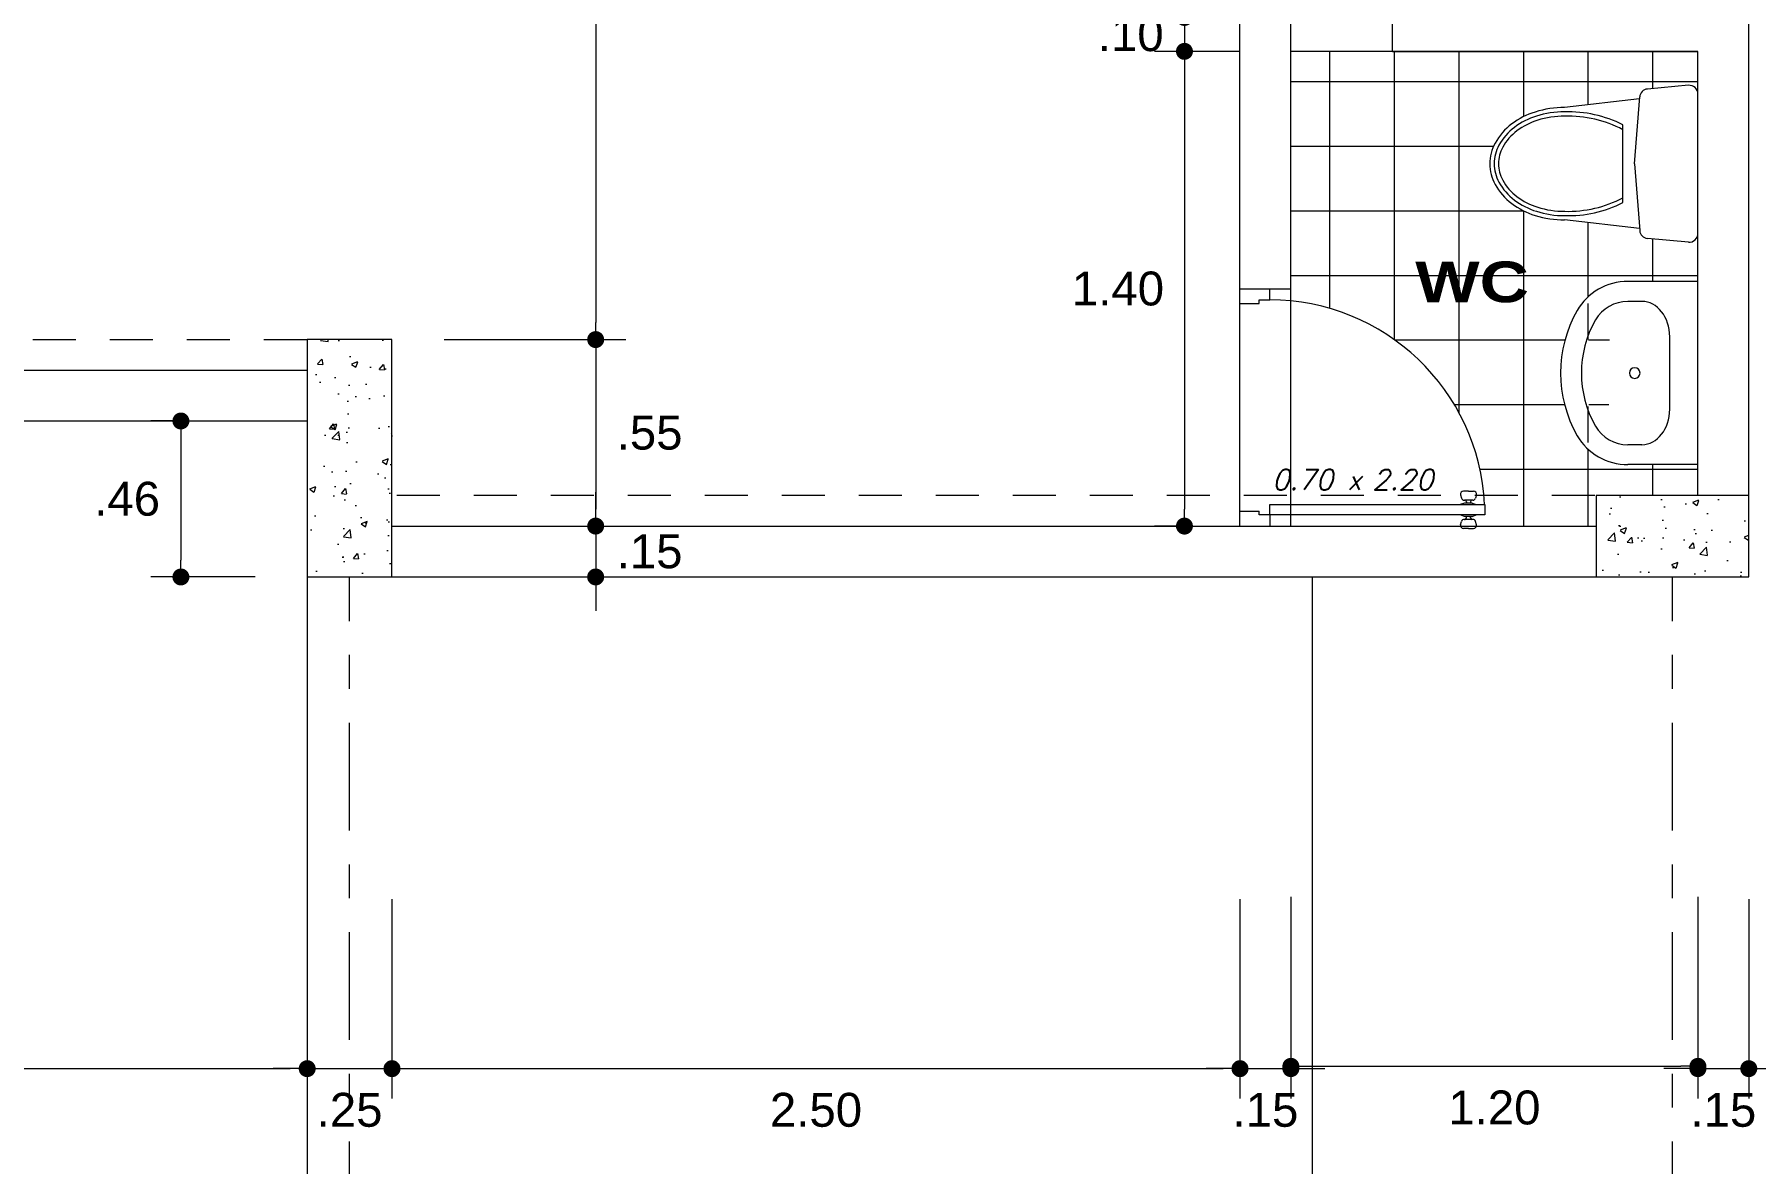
# Model space of a CAD drawing. Header units: millimetres. Extents: x 2178 to 2304, y 1220 to 1359.
# Drawn here: x 2189.9 to 2194.97, y 1328.93 to 1332.26 of the extents above; entities that cross this region are included whole.
import ezdxf
from ezdxf.enums import TextEntityAlignment as Align

# ---------------------------------------------------------------- set-up
doc = ezdxf.new("R2010")
doc.units = ezdxf.units.MM
doc.linetypes.add('CENTER', pattern=[50.800000000000004, 31.75, -6.35, 6.35, -6.35])
doc.linetypes.add('HIDDEN', pattern=[9.524999999999999, 6.35, -3.175])
doc.layers.get('0').update_dxf_attribs({"lineweight": 0})
for name, color, linetype, lineweight in [('carpinteria', 12, 'Continuous', 5), ('Ejes22', 50, 'CENTER', 9), ('Mobiliario', 52, 'Continuous', 5), ('PLUMA 1', 46, 'Continuous', 13), ('PLUMA 7', 10, 'Continuous', 0), ('PLUMA4', 160, 'Continuous', 40), ('PROY', 13, 'HIDDEN', 13), ('TEXTO', 5, 'Continuous', 18), ('TEXTOS', 42, 'Continuous', 13)]:
    doc.layers.add(name, color=color, linetype=linetype, lineweight=lineweight)
doc.layers.add('pisos....', color=7, linetype='Continuous', lineweight=5, true_color=0x7c7f7e)
doc.styles.add('ARIAL', font='arial.ttf')
doc.styles.add('ARIAL-N', font='arialbd.ttf')
doc.styles.add('SIMPLEX', font='simplex.shx', dxfattribs={"width": 1.2, "oblique": 15})
doc.dimstyles.new('RPM 50', dxfattribs={"dimtxt": 0.1, "dimasz": 0.05, "dimexe": 0.08849999999999973, "dimexo": 0.1535, "dimgap": 0.07099999999999997, "dimtad": 2, "dimtih": 1, "dimtoh": 1, "dimzin": 4, "dimdsep": 46, "dimtxsty": 'ARIAL', "dimblk": 'DOT', "dimcen": 0.4, "dimdle": 0.25, "dimclrd": 8, "dimclre": 8, "dimclrt": 9, "dimadec": 0, "dimazin": 0, "dimtfac": 1, "dimtix": 1, "dimtmove": 0, "dimatfit": 3, "dimldrblk": 'DOT', "dimfxl": 0.5, "dimfxlon": 1, "dimlwd": 0, "dimlwe": 0, "dimarcsym": 0})
pattern_1 = [(49.99999999999999, (1019.093095671087, -426.9564722311436), (0.182184668996004, -0.01593908553890309), [0.01905, -0.20955]), (355, (1019.093095671087, -426.9564722311436), (-0.03524342142496934, 0.1910568452390352), [0.01524, -0.16764058417]), (100.4514447, (1019.108277678087, -426.9578004846437), (0.1469412470903533, 0.1751177519121951), [0.01619000879999999, -0.1780902445999999]), (46.18420000000001, (1019.093095671087, -426.9056722311436), (0.2710790408921299, -0.04204232793272715), [0.028575, -0.314325]), (96.63555760999992, (1019.115685571087, -426.9091757311437), (0.237404134051503, 0.2474261245977215), [0.02428502314, -0.26713560816]), (351.1841511700001, (1019.093095671087, -426.9056722311436), (0.237404134064977, 0.2474261245855326), [0.02285996707, -0.25145973192]), (21, (1019.118495671087, -426.9183722311436), (0.1516143912691325, -0.1022651981870876), [0.01905, -0.20955]), (326.0000000000001, (1019.118495671087, -426.9183722311436), (0.06180202834764707, 0.1841879661223193), [0.01524, -0.16764]), (71.45144499999999, (1019.131130203687, -426.9268943310435), (0.2134164192787162, 0.08192276888590524), [0.0161900088, -0.1780899376]), (37.50000000000001, (1019.093095671087, -426.9564722311436), (0.003088603250591816, 0.0845550388731531), [0, -0.165608, 0, -0.17018, 0, -0.168275]), (7.499999999999999, (1019.093095671087, -426.9564722311436), (0.06681966251030574, 0.1001805748181195), [0, -0.09702799999999999, 0, -0.161798, 0, -0.06413500000000001]), (327.5, (1019.036453671087, -426.9564722311436), (0.1355905951668714, -0.005728743992673458), [0, -0.0635, 0, -0.19812, 0, -0.26289]), (317.5, (1019.011053671087, -426.9564722311436), (0.148129181386018, 0.02542649103333302), [0, -0.08255, 0, -0.131572, 0, -0.18669])]

# ---------------------------------------------------------------- blocks, each defined once
blk = doc.blocks.new('puerta de 0.80')
for p, q in [((0, 0.7578726278069325), (0, 0.8078726278070008)), ((0, 0.05787262780700075), (0, 0.8078726278070008)), ((0, 0.7578726278069325), (0.06500000000005457, 0.7578726278069325)), ((0.06500000000005457, 0.7578726278069325), (0.06500000000005457, 0.770372627806978)), ((0.06500000000005457, 0.770372627806978), (0.1000000000000227, 0.770372627806978)), ((0.1000000000000227, 0.770372627806978), (0.1000000000000227, 0.8078726278070008)), ((0.7699992280930701, 0.1257452267906274), (0.753031481821381, 0.1257452267906274)), ((0.7699992280930701, 0.1257452267906274), (0.7869669743646455, 0.1257452267906274)), ((0.1000000000000227, 0.08037262780703713), (0.8250000000000455, 0.08037262780703713)), ((0.1000000000000227, 0.04537262780695528), (0.1000000000000227, 0.08037262780703713)), ((0.743372223558481, 0.1131570363396577), (0.7462233707656196, 0.1025164101029077)), ((0.7820575276252839, 0.09510460055400927), (0.7558826290285197, 0.09510460055400927)), ((0.7558826290285197, 0.09510460055400927), (0.7579409285608563, 0.09510460055400927)), ((0.7820575276252839, 0.08545825626470105), (0.7558826290285197, 0.08545825626470105)), ((0.762940928560738, 0.09010460055401381), (0.762940928560738, 0.08545825626470105)), ((0.7770575276252885, 0.09010460055401381), (0.7770575276252885, 0.08545825626470105)), ((0.7841158271576205, 0.09510460055400927), (0.7820575276252839, 0.09510460055400927)), ((0.7966262326275455, 0.1131570363396577), (0.7937750854204069, 0.1025164101029077)), ((0.8250000000000455, 0.08037262780703713), (0.8250000000000455, 0.04537262780695528)), ((0, 0.007872627806932542), (0, 0.05787262780700075)), ((0, 0.05787262780700075), (0.06500000000005457, 0.05787262780700075)), ((0.06500000000005457, 0.04537262780695528), (0.06500000000005457, 0.05787262780700075)), ((0.1000000000000227, 0.04537262780695528), (0.06500000000005457, 0.04537262780695528)), ((0.8250000000000455, 0.04537262780695528), (0.1000000000000227, 0.04537262780695528)), ((0.1000000000000227, 0.04537262780695528), (0.1000000000000227, 0.007872627806932542)), ((0.743372223558481, 0.01258821927433473), (0.7462233707656196, 0.02322884551108473)), ((0.7699992280930701, 2.882325134123676e-08), (0.753031481821381, 2.882325134123676e-08)), ((0.7820575276252839, 0.04028699934929136), (0.7558826290285197, 0.04028699934929136)), ((0.7820575276252839, 0.03064065505998315), (0.7558826290285197, 0.03064065505998315)), ((0.7558826290285197, 0.03064065505998315), (0.7579409285608563, 0.03064065505998315)), ((0.762940928560738, 0.0356406550599786), (0.762940928560738, 0.04028699934929136)), ((0.7699992280930701, 2.882325134123676e-08), (0.7869669743646455, 2.882325134123676e-08)), ((0.8250000000000455, 0.04537262780695528), (0.7720000000000482, 0.04537262780695528)), ((0.7770575276252885, 0.0356406550599786), (0.7770575276252885, 0.04028699934929136)), ((0.7841158271576205, 0.03064065505998315), (0.7820575276252839, 0.03064065505998315)), ((0.7966262326275455, 0.01258821927433473), (0.7937750854204069, 0.02322884551108473))]:
    blk.add_line(p, q)
at = {"linetype": 'Continuous', "lineweight": 0}
for p, q in [((0.7558826290285197, 0.08545825626470105), (0.7419099796773025, 0.08037262780692345)), ((0.7820575276252839, 0.08545825626470105), (0.796030176976501, 0.08037262780692345)), ((0.7558826290285197, 0.04028699934929136), (0.7419099796773025, 0.04537262780695528)), ((0.7820575276252839, 0.04028699934929136), (0.796030176976501, 0.04537262780695528))]:
    blk.add_line(p, q, dxfattribs=at)
for centre, radius, start, end in [((0.1000000000000227, 0.04537262780695528), 0.725, 2.767078666097358, 90), ((0.753031481821381, 0.1157452267906365), 0.01, 90, 195.0000000000087), ((0.7869669743646455, 0.1157452267906365), 0.01, 344.9999999999912, 90), ((0.7558826290285197, 0.1051046005540002), 0.01, 195.0000000001698, 270), ((0.7579409285607426, 0.09010460055401381), 0.005, 0, 90), ((0.7820575276252839, 0.09010460055401381), 0.005, 90, 180), ((0.7841158271575068, 0.1051046005540002), 0.01, 270, 344.9999999998302), ((0.753031481821381, 0.01000002882324225), 0.01, 164.9999999999913, 270), ((0.7558826290285197, 0.02064065505999224), 0.01, 90, 164.9999999998302), ((0.7579409285607426, 0.0356406550599786), 0.005, 270, 0), ((0.7820575276252839, 0.0356406550599786), 0.005, 180, 270), ((0.7841158271575068, 0.02064065505999224), 0.01, 15.00000000016984, 90), ((0.7869669743646455, 0.01000002882324225), 0.01, 270, 15.00000000000872)]:
    blk.add_arc(centre, radius, start, end)
blk = doc.blocks.new('P')
at = {"style": 'SIMPLEX', "oblique": 15}
blk.add_text('x', height=0.06, dxfattribs=at).set_placement((-0.01697368369676155, 0.0255492955629677))
blk.add_attdef('L', text='', height=0.06, dxfattribs=at).set_placement((-0.057659880294743, 0.02554929556297481), align=Align.RIGHT)
blk.add_attdef('H', (0.05806964743619147, 0.02554929556297481), '', height=0.06, dxfattribs=at)
blk = doc.blocks.new('LAVATORIO')
at = {"layer": 'PLUMA 1', "linetype": 'Continuous', "lineweight": 20}
for p, q in [((-0.2999934783219942, 0.2071363636785648), (-0.2999934783219942, -0.02195454545901754)), ((-0.2999934783219942, 0.2071363636785648), (0.2999934783219942, 0.2071363636785648)), ((0.2999934783219942, 0.2071363636785648), (0.2999934783219942, -0.02195454545901754)), ((-0.1188260869807323, 0.1148181818415779), (0.1188260869807323, 0.1148181818415779)), ((-0.234782608743501, 0.02386363636850319), (-0.234782608743501, -0.02195454545901754)), ((0.234782608743501, 0.02386363636850319), (0.234782608743501, -0.02195454545901754))]:
    blk.add_line(p, q, dxfattribs=at)
blk.add_circle((0, 0), 0.01750000000356522, dxfattribs=at)
at = {"layer": 'PLUMA 1', "linetype": 'Continuous', "lineweight": 20, "extrusion": (0, 0, -1)}
for centre, major_axis, ratio, start_param, end_param in [((-0.1188260869807323, 0.02386363636850319), (0.1159565217627687, 2.11200665065676e-14), 0.7846746081733931, 3.141592653590338, 4.712388980384833), ((0.1188260869807323, 0.02386363636850319), (-0.1159565217627687, 9.952126509930016e-14), 0.7846746081733929, 1.570796326794223, 3.1415926535887), ((-0.1188521754517069, -0.02195454545901754), (2.795176774598603e-13, 0.1893818215381344), 0.9565217391304283, 3.638567482427635, 4.712388980383277), ((-0.1188521754517069, -0.02195454545901754), (-1.25662522260505e-12, 0.1212000033427651), 0.9565217391302343, 3.638567482442401, 4.712388980394607), ((0.1188521754517069, -0.02195454545901754), (1.256475748923904e-12, 0.1212000033427651), 0.9565217391302343, 1.57079632678498, 2.644617824737187), ((0.1188521754517069, -0.02195454545901754), (-2.791350386132135e-13, 0.1893818215381344), 0.9565217391304283, 1.570796326796306, 2.64461782475195), ((0, 0.2071363636785648), (-2.207522384136759e-16, 0.3818181859691521), 0.9565217391303741, 2.64461781258921, 3.638567494590378), ((0, 0.2071363636785648), (1.873049312265182e-16, 0.4500000041648561), 0.9565217391303545, 2.644617814432515, 3.638567492747071)]:
    blk.add_ellipse(centre, major_axis=major_axis, ratio=ratio, start_param=start_param, end_param=end_param, dxfattribs=at)
blk = doc.blocks.new('A$C17BD6781')
at = {"layer": 'Mobiliario', "linetype": 'Continuous'}
for p, q in [((0.0470258381902795, 0.2024778968581415), (0.07702583819028064, 0.4624778968581325)), ((0.4970258381902681, 0.2024778968581415), (0.467025838190267, 0.4624778968581325)), ((0.1371245447934086, 0.2600000207519599), (0.406927131587139, 0.2600000207519599)), ((0.2720258381902738, 0.2200000207519395), (0.04046188830088226, 0.2019667219995256)), ((0.2720258381902738, 0.2200000207519395), (0.5035897880796654, 0.2019667219995256)), ((2.658856601556181e-08, 0.03271609313324575), (0.01291432294007677, 0.1747733529997788)), ((0.5440516497919816, 0.03271609313324575), (0.5311373534404709, 0.1747733529997788)), ((0.0298768227825974, 2.075196903206233e-08), (0.5141748535979502, 2.075196903206233e-08))]:
    blk.add_line(p, q, dxfattribs=at)
for points in [[(0.467025838190267, 0.4624778968581325, 0.07568148098942781), (0.4514763274974598, 0.564619449634364, 0.08594715031423093), (0.409911660521658, 0.6457161817953931, 0.1060218382171382), (0.3436150782673906, 0.7032144903049868, 0.1264657149685374), (0.2720258381902738, 0.7216159645624032, 0.1264657149685252), (0.2004365981131571, 0.7032144903049868, 0.1060218382171112), (0.1341400158588897, 0.6457161817953931, 0.08594715031425326), (0.09257534888308783, 0.564619449634364, 0.07568148098944026), (0.07702583819028064, 0.4624778968581325, 0.07568148098943636)], [(0.4520258381902806, 0.4624778968581325, 0.0756814809893859), (0.4371558434836231, 0.5601558482174767, 0.08594715031428633), (0.3979260275471859, 0.6366970575473658, 0.1060218382171535), (0.3363817185640983, 0.6900737708649274, 0.1264657149685132), (0.2720258381902738, 0.7066159645624168, 0.1264657149686313), (0.2076699578163925, 0.6900737708648705, 0.1060218382170392), (0.1461256488333618, 0.6366970575473658, 0.08594715031415015), (0.1068958328969813, 0.5601558482175903, 0.07568148098951734), (0.092025838190267, 0.4624778968581325, 0.07568148098951734)], [(0.4370258381902659, 0.4624778968581325, 0.07568148098938046), (0.422835359469758, 0.5556922468005894, 0.08594715031429338), (0.3859403945727138, 0.6276779332993385, 0.1060218382171472), (0.3291483588608344, 0.6769330514248111, 0.1264657149685263), (0.2720258381902738, 0.6916159645624305, 0.1264657149686292), (0.2149033175196564, 0.6769330514248111, 0.1060218382170225), (0.1581112818078338, 0.6276779332993385, 0.08594715031417827), (0.1212163169108464, 0.5556922468007031, 0.07568148098950629), (0.1070258381902818, 0.4624778968581325, 0.07568148098950629)]]:
    blk.add_lwpolyline(points, format="xyb", dxfattribs=at)
for centre, radius, start, end in [((0.5137349313203856, 0.4501454030077241), 0.4218893808016409, 178.3249151335759, 206.7885795011672), ((0.5137349313203856, 0.4501454030077241), 0.4068893808016409, 178.3249151335759, 207.8601275501853), ((0.03031674506016202, 0.4501454030077241), 0.4068893808016409, 332.1398724498131, 1.675084866424104), ((0.03031674506016202, 0.4501454030077241), 0.4218893808016409, 333.2114204988328, 1.675084866424104), ((0.04279111913410816, 0.1720572806184748), 0.03, 94.45298473469602, 174.8055710922652), ((0.5012605572464395, 0.1720572806184748), 0.03, 5.194428907734862, 85.54701526530398), ((0.0298768227825974, 0.03000002075194175), 0.03, 174.8055710922652, 270), ((0.5141748535979502, 0.03000002075194175), 0.03, 270, 5.194428907734862)]:
    blk.add_arc(centre, radius, start, end, dxfattribs=at)
blk = doc.blocks.new('_DOT')
at = {"color": 0, "linetype": 'ByBlock'}
blk.add_line((-0.5, 0), (-1, 0), dxfattribs=at)
at = {"color": 0, "linetype": 'ByBlock', "const_width": 0.5}
blk.add_lwpolyline([(-0.25, 0, 1), (0.25, 0, 1)], format="xyb", close=True, dxfattribs=at)
blk = doc.blocks.new('*D947')
at = {"color": 8, "lineweight": 0, "transparency": 16777216}
for p, q in [((2188.07631320559, 1329.709712895096), (2188.07631320559, 1329.121212895096)), ((2190.70131320559, 1329.709712895096), (2190.70131320559, 1329.121212895096)), ((2188.12631320559, 1329.209712895096), (2190.65131320559, 1329.209712895096))]:
    blk.add_line(p, q, dxfattribs=at)
at = {"layer": 'Defpoints', "color": 0, "transparency": 16777216}
for p in [(2188.07631320559, 1331.119712895096), (2190.70131320559, 1330.659712895096), (2190.70131320559, 1329.209712895096)]:
    blk.add_point(p, dxfattribs=at)
at = {"color": 8, "lineweight": 0, "transparency": 16777216, "xscale": 0.05, "yscale": 0.05, "zscale": 0.05, "rotation": 180}
blk.add_blockref('_DOT', (2188.07631320559, 1329.209712895096), dxfattribs=at)
at = {"color": 8, "lineweight": 0, "transparency": 16777216, "xscale": 0.05, "yscale": 0.05, "zscale": 0.05}
blk.add_blockref('_DOT', (2190.70131320559, 1329.209712895096), dxfattribs=at)
at = {"color": 9, "transparency": 16777216, "insert": (2189.38881320559, 1329.087621489912), "char_height": 0.1, "attachment_point": 5, "style": 'ARIAL'}
blk.add_mtext('2.63', dxfattribs=at)
blk = doc.blocks.new('*D948')
at = {"color": 8, "lineweight": 0, "transparency": 16777216}
for p, q in [((2190.70131320559, 1329.709712895096), (2190.70131320559, 1329.121212895096)), ((2190.95131320559, 1329.709712895096), (2190.95131320559, 1329.121212895096)), ((2190.65131320559, 1329.209712895096), (2190.60131320559, 1329.209712895096)), ((2190.70131320559, 1329.209712895096), (2190.95131320559, 1329.209712895096)), ((2191.00131320559, 1329.209712895096), (2191.05131320559, 1329.209712895096))]:
    blk.add_line(p, q, dxfattribs=at)
at = {"layer": 'Defpoints', "color": 0, "transparency": 16777216}
for p in [(2190.70131320559, 1330.659712895096), (2190.95131320559, 1330.659712895096), (2190.95131320559, 1329.209712895096)]:
    blk.add_point(p, dxfattribs=at)
at = {"color": 8, "lineweight": 0, "transparency": 16777216, "xscale": 0.05, "yscale": 0.05, "zscale": 0.05}
blk.add_blockref('_DOT', (2190.70131320559, 1329.209712895096), dxfattribs=at)
at = {"color": 8, "lineweight": 0, "transparency": 16777216, "xscale": 0.05, "yscale": 0.05, "zscale": 0.05, "rotation": 180}
blk.add_blockref('_DOT', (2190.95131320559, 1329.209712895096), dxfattribs=at)
at = {"color": 9, "transparency": 16777216, "insert": (2190.82631320559, 1329.087655596324), "char_height": 0.1, "attachment_point": 5, "style": 'ARIAL'}
blk.add_mtext('.25', dxfattribs=at)
blk = doc.blocks.new('*D949')
at = {"color": 8, "lineweight": 0, "transparency": 16777216}
for p, q in [((2190.95131320559, 1329.709712895096), (2190.95131320559, 1329.121212895096)), ((2193.45131320559, 1329.709712895096), (2193.45131320559, 1329.121212895096)), ((2191.00131320559, 1329.209712895096), (2193.40131320559, 1329.209712895096))]:
    blk.add_line(p, q, dxfattribs=at)
at = {"layer": 'Defpoints', "color": 0, "transparency": 16777216}
for p in [(2193.45131320559, 1330.802824345765), (2190.95131320559, 1330.659712895096), (2193.45131320559, 1329.209712895096)]:
    blk.add_point(p, dxfattribs=at)
at = {"color": 8, "lineweight": 0, "transparency": 16777216, "xscale": 0.05, "yscale": 0.05, "zscale": 0.05, "rotation": 180}
blk.add_blockref('_DOT', (2190.95131320559, 1329.209712895096), dxfattribs=at)
at = {"color": 8, "lineweight": 0, "transparency": 16777216, "xscale": 0.05, "yscale": 0.05, "zscale": 0.05}
blk.add_blockref('_DOT', (2193.45131320559, 1329.209712895096), dxfattribs=at)
at = {"color": 9, "transparency": 16777216, "insert": (2192.20131320559, 1329.087655596324), "char_height": 0.1, "attachment_point": 5, "style": 'ARIAL'}
blk.add_mtext('2.50', dxfattribs=at)
blk = doc.blocks.new('*D950')
at = {"color": 8, "lineweight": 0, "transparency": 16777216}
for p, q in [((2193.45131320559, 1329.709712895097), (2193.45131320559, 1329.121212895097)), ((2193.60131320559, 1329.709712895097), (2193.60131320559, 1329.121212895097)), ((2193.40131320559, 1329.209712895097), (2193.35131320559, 1329.209712895097)), ((2193.45131320559, 1329.209712895097), (2193.60131320559, 1329.209712895097)), ((2193.651313205591, 1329.209712895097), (2193.70131320559, 1329.209712895097))]:
    blk.add_line(p, q, dxfattribs=at)
at = {"layer": 'Defpoints', "color": 0, "transparency": 16777216}
for p in [(2193.45131320559, 1330.802824345765), (2193.60131320559, 1330.809712895096), (2193.60131320559, 1329.209712895097)]:
    blk.add_point(p, dxfattribs=at)
at = {"color": 8, "lineweight": 0, "transparency": 16777216, "xscale": 0.05, "yscale": 0.05, "zscale": 0.05}
blk.add_blockref('_DOT', (2193.45131320559, 1329.209712895097), dxfattribs=at)
at = {"color": 8, "lineweight": 0, "transparency": 16777216, "xscale": 0.05, "yscale": 0.05, "zscale": 0.05, "rotation": 180}
blk.add_blockref('_DOT', (2193.60131320559, 1329.209712895097), dxfattribs=at)
at = {"color": 9, "transparency": 16777216, "insert": (2193.52631320559, 1329.087655596324), "char_height": 0.1, "attachment_point": 5, "style": 'ARIAL'}
blk.add_mtext('.15', dxfattribs=at)
blk = doc.blocks.new('*D951')
at = {"color": 8, "lineweight": 0, "transparency": 16777216}
for p, q in [((2193.60131320559, 1329.716601444427), (2193.60131320559, 1329.128101444427)), ((2194.80131320559, 1329.716601444427), (2194.80131320559, 1329.128101444427)), ((2193.651313205591, 1329.216601444427), (2194.75131320559, 1329.216601444427))]:
    blk.add_line(p, q, dxfattribs=at)
at = {"layer": 'Defpoints', "color": 0, "transparency": 16777216}
for p in [(2194.80131320559, 1330.899712895096), (2193.60131320559, 1330.809712895096), (2194.80131320559, 1329.216601444427)]:
    blk.add_point(p, dxfattribs=at)
at = {"color": 8, "lineweight": 0, "transparency": 16777216, "xscale": 0.05, "yscale": 0.05, "zscale": 0.05, "rotation": 180}
blk.add_blockref('_DOT', (2193.60131320559, 1329.216601444427), dxfattribs=at)
at = {"color": 8, "lineweight": 0, "transparency": 16777216, "xscale": 0.05, "yscale": 0.05, "zscale": 0.05}
blk.add_blockref('_DOT', (2194.80131320559, 1329.216601444427), dxfattribs=at)
at = {"color": 9, "transparency": 16777216, "insert": (2194.20131320559, 1329.094544145655), "char_height": 0.1, "attachment_point": 5, "style": 'ARIAL'}
blk.add_mtext('1.20', dxfattribs=at)
blk = doc.blocks.new('*D952')
at = {"color": 8, "lineweight": 0, "transparency": 16777216}
for p, q in [((2194.80131320559, 1329.709712895096), (2194.80131320559, 1329.121212895096)), ((2194.95131320559, 1329.709712895096), (2194.95131320559, 1329.121212895096)), ((2194.75131320559, 1329.209712895096), (2194.70131320559, 1329.209712895096)), ((2194.80131320559, 1329.209712895096), (2194.95131320559, 1329.209712895096)), ((2195.001313205591, 1329.209712895096), (2195.05131320559, 1329.209712895096))]:
    blk.add_line(p, q, dxfattribs=at)
at = {"layer": 'Defpoints', "color": 0, "transparency": 16777216}
for p in [(2194.80131320559, 1330.899712895096), (2194.95131320559, 1330.899712895096), (2194.95131320559, 1329.209712895096)]:
    blk.add_point(p, dxfattribs=at)
at = {"color": 8, "lineweight": 0, "transparency": 16777216, "xscale": 0.05, "yscale": 0.05, "zscale": 0.05}
blk.add_blockref('_DOT', (2194.80131320559, 1329.209712895096), dxfattribs=at)
at = {"color": 8, "lineweight": 0, "transparency": 16777216, "xscale": 0.05, "yscale": 0.05, "zscale": 0.05, "rotation": 180}
blk.add_blockref('_DOT', (2194.95131320559, 1329.209712895096), dxfattribs=at)
at = {"color": 9, "transparency": 16777216, "insert": (2194.87631320559, 1329.087655596324), "char_height": 0.1, "attachment_point": 5, "style": 'ARIAL'}
blk.add_mtext('.15', dxfattribs=at)
blk = doc.blocks.new('*D993')
at = {"color": 8, "lineweight": 0, "transparency": 16777216}
for p, q in [((2193.287570721296, 1332.359712895097), (2193.287570721296, 1332.409712895097)), ((2193.447813205592, 1332.309712895097), (2193.199070721296, 1332.309712895097)), ((2193.287570721296, 1332.309712895097), (2193.287570721296, 1332.209712895097)), ((2193.447813205592, 1332.209712895097), (2193.199070721296, 1332.209712895097)), ((2193.287570721296, 1332.159712895097), (2193.287570721296, 1332.109712895097))]:
    blk.add_line(p, q, dxfattribs=at)
at = {"layer": 'Defpoints', "color": 0, "transparency": 16777216}
for p in [(2193.601313205591, 1332.309712895097), (2193.287570721296, 1332.209712895097), (2193.601313205591, 1332.209712895097)]:
    blk.add_point(p, dxfattribs=at)
at = {"color": 8, "lineweight": 0, "transparency": 16777216, "xscale": 0.05, "yscale": 0.05, "zscale": 0.05}
for p, rotation in [((2193.287570721296, 1332.309712895097), 270), ((2193.287570721296, 1332.209712895097), 90)]:
    blk.add_blockref('_DOT', p, dxfattribs=dict(at, rotation=rotation))
at = {"color": 9, "transparency": 16777216, "insert": (2193.129155987326, 1332.259712895096), "char_height": 0.1, "attachment_point": 5, "style": 'ARIAL'}
blk.add_mtext('.10', dxfattribs=at)
blk = doc.blocks.new('*D994')
at = {"color": 8, "lineweight": 0, "transparency": 16777216}
for p, q in [((2193.447813205592, 1332.209712895097), (2193.199070721296, 1332.209712895097)), ((2193.287570721296, 1332.159712895097), (2193.287570721296, 1330.859712895097)), ((2193.297813205591, 1330.809712895097), (2193.199070721296, 1330.809712895097))]:
    blk.add_line(p, q, dxfattribs=at)
at = {"layer": 'Defpoints', "color": 0, "transparency": 16777216}
for p in [(2193.601313205591, 1332.209712895097), (2193.287570721296, 1330.809712895097), (2193.451313205591, 1330.809712895097)]:
    blk.add_point(p, dxfattribs=at)
at = {"color": 8, "lineweight": 0, "transparency": 16777216, "xscale": 0.05, "yscale": 0.05, "zscale": 0.05}
for p, rotation in [((2193.287570721296, 1332.209712895097), 90), ((2193.287570721296, 1330.809712895097), 270)]:
    blk.add_blockref('_DOT', p, dxfattribs=dict(at, rotation=rotation))
at = {"color": 9, "transparency": 16777216, "insert": (2193.091570721296, 1331.509712895096), "char_height": 0.1, "attachment_point": 5, "style": 'ARIAL'}
blk.add_mtext('1.40', dxfattribs=at)
blk = doc.blocks.new('*D996')
at = {"color": 8, "lineweight": 0, "transparency": 16777216}
for p, q in [((2191.551801102339, 1334.069712895097), (2191.640301102339, 1334.069712895097)), ((2191.551801102339, 1334.019712895097), (2191.551801102339, 1331.409712895097)), ((2191.10481320559, 1331.359712895097), (2191.640301102339, 1331.359712895097))]:
    blk.add_line(p, q, dxfattribs=at)
at = {"layer": 'Defpoints', "color": 0, "transparency": 16777216}
for p in [(2191.482563205591, 1334.069712895097), (2190.95131320559, 1331.359712895097), (2191.551801102339, 1331.359712895097)]:
    blk.add_point(p, dxfattribs=at)
at = {"color": 8, "lineweight": 0, "transparency": 16777216, "xscale": 0.05, "yscale": 0.05, "zscale": 0.05}
for p, rotation in [((2191.551801102339, 1334.069712895097), 90), ((2191.551801102339, 1331.359712895097), 270)]:
    blk.add_blockref('_DOT', p, dxfattribs=dict(at, rotation=rotation))
at = {"color": 9, "transparency": 16777216, "insert": (2191.743878864958, 1332.714712895096), "char_height": 0.1, "attachment_point": 5, "style": 'ARIAL'}
blk.add_mtext('2.71', dxfattribs=at)
blk = doc.blocks.new('*D997')
at = {"color": 8, "lineweight": 0, "transparency": 16777216}
for p, q in [((2191.104813205591, 1331.359712895097), (2191.640301102339, 1331.359712895097)), ((2191.55180110234, 1331.309712895097), (2191.55180110234, 1330.859712895097)), ((2191.55180110234, 1330.809712895097), (2191.640301102339, 1330.809712895097))]:
    blk.add_line(p, q, dxfattribs=at)
at = {"layer": 'Defpoints', "color": 0, "transparency": 16777216}
for p in [(2190.951313205591, 1331.359712895097), (2191.551801102336, 1330.809712895097), (2191.55180110234, 1330.809712895097)]:
    blk.add_point(p, dxfattribs=at)
at = {"color": 8, "lineweight": 0, "transparency": 16777216, "xscale": 0.05, "yscale": 0.05, "zscale": 0.05}
for p, rotation in [((2191.55180110234, 1331.359712895097), 90), ((2191.55180110234, 1330.809712895097), 270)]:
    blk.add_blockref('_DOT', p, dxfattribs=dict(at, rotation=rotation))
at = {"color": 9, "transparency": 16777216, "insert": (2191.710761538902, 1331.084712895096), "char_height": 0.1, "attachment_point": 5, "style": 'ARIAL'}
blk.add_mtext('.55', dxfattribs=at)
blk = doc.blocks.new('*D998')
at = {"color": 8, "lineweight": 0, "transparency": 16777216}
for p, q in [((2191.551801102339, 1330.859712895097), (2191.551801102339, 1330.909712895097)), ((2191.551801102339, 1330.809712895097), (2191.640301102339, 1330.809712895097)), ((2191.551801102339, 1330.809712895097), (2191.551801102339, 1330.659712895097)), ((2191.551801102339, 1330.659712895097), (2191.640301102339, 1330.659712895097)), ((2191.551801102339, 1330.609712895097), (2191.551801102339, 1330.559712895097))]:
    blk.add_line(p, q, dxfattribs=at)
at = {"layer": 'Defpoints', "color": 0, "transparency": 16777216}
for p in [(2191.551801102336, 1330.809712895097), (2191.551801102336, 1330.659712895097), (2191.551801102339, 1330.659712895097)]:
    blk.add_point(p, dxfattribs=at)
at = {"color": 8, "lineweight": 0, "transparency": 16777216, "xscale": 0.05, "yscale": 0.05, "zscale": 0.05}
for p, rotation in [((2191.551801102339, 1330.809712895097), 270), ((2191.551801102339, 1330.659712895097), 90)]:
    blk.add_blockref('_DOT', p, dxfattribs=dict(at, rotation=rotation))
at = {"color": 9, "transparency": 16777216, "insert": (2191.710761538901, 1330.734712895096), "char_height": 0.1, "attachment_point": 5, "style": 'ARIAL'}
blk.add_mtext('.15', dxfattribs=at)
blk = doc.blocks.new('*D999')
at = {"color": 8, "lineweight": 0, "transparency": 16777216}
for p, q in [((2190.32901133065, 1331.119712895097), (2190.24051133065, 1331.119712895097)), ((2190.32901133065, 1331.069712895097), (2190.32901133065, 1330.709712895097)), ((2190.547813205591, 1330.659712895097), (2190.24051133065, 1330.659712895097))]:
    blk.add_line(p, q, dxfattribs=at)
at = {"layer": 'Defpoints', "color": 0, "transparency": 16777216}
for p in [(2190.349801596072, 1331.119712895097), (2190.32901133065, 1330.659712895097), (2190.701313205591, 1330.659712895097)]:
    blk.add_point(p, dxfattribs=at)
at = {"color": 8, "lineweight": 0, "transparency": 16777216, "xscale": 0.05, "yscale": 0.05, "zscale": 0.05}
for p, rotation in [((2190.32901133065, 1331.119712895097), 90), ((2190.32901133065, 1330.659712895097), 270)]:
    blk.add_blockref('_DOT', p, dxfattribs=dict(at, rotation=rotation))
at = {"color": 9, "transparency": 16777216, "insert": (2190.170460171032, 1330.889712895096), "char_height": 0.1, "attachment_point": 5, "style": 'ARIAL'}
blk.add_mtext('.46', dxfattribs=at)

msp = doc.modelspace()

# ---------------------------------------------------------------- hatches: boundary and pattern name
h = msp.add_hatch()
h.set_pattern_fill('AR-CONC', color=256, scale=0.001)
h.set_pattern_definition(pattern_1)
h.paths.add_polyline_path([(2190.70131320559, 1331.119712895096), (2190.70131320559, 1330.659712895096), (2190.95131320559, 1330.659712895096), (2190.95131320559, 1330.809712895096), (2190.95131320559, 1331.359712895096), (2190.70131320559, 1331.359712895096)])
h = msp.add_hatch()
h.set_pattern_fill('AR-CONC', color=256, scale=0.001)
h.set_pattern_definition(pattern_1)
h.paths.add_polyline_path([(2194.50131320559, 1330.899712895096), (2194.50131320559, 1330.659712895096), (2194.95131320559, 1330.659712895096), (2194.95131320559, 1330.899712895096)])
at = {"layer": 'pisos....'}
h = msp.add_hatch(dxfattribs=at)
h.set_pattern_fill('NET', color=256, scale=0.06)
h.set_pattern_definition([(0, (1019.093095671087, -426.9564722311436), (0, 0.1905), []), (90, (1019.093095671087, -426.9564722311436), (-0.1905, 1.166437552015814e-17), [])])
edge = h.paths.add_edge_path()
edge.add_arc((2194.359402557899, 1331.903272733026), 0.177868858861434, 208.830754681469, 233.0387361213607, ccw=False)
edge.add_arc((2194.314127600367, 1331.878350958014), 0.1261879470156083, 180.0000000001032, 208.8307546814521, ccw=False)
edge.add_arc((2194.314127600367, 1331.878350958014), 0.1261879470160389, 151.1692453179555, 179.9999999998968, ccw=False)
edge.add_arc((2194.359402557898, 1331.853429183003), 0.1778688588609801, 126.96126387970901, 151.1692453179983, ccw=False)
edge.add_arc((2194.388927997866, 1331.814192437048), 0.2269735820391569, 107.3119157153069, 126.96126387969781, ccw=False)
edge.add_arc((2194.4082070109, 1331.752339961394), 0.2917609966197344, 90, 107.31191571531679, ccw=False)
edge.add_line((2194.4082070109, 1332.044100958014), (2194.6292070109, 1332.069600958014))
edge.add_line((2194.6292070109, 1332.069600958014), (2194.62964150953, 1332.07518031542))
edge.add_arc((2194.655064534704, 1332.073200469212), 0.0255000000000944, 95.19442890754982, 175.5470152651299, ccw=False)
edge.add_line((2194.65275587318, 1332.098595745977), (2194.773504544066, 1332.109572897876))
edge.add_arc((2194.775813205591, 1332.084177621111), 0.02549999999999673, 0, 95.19442890754982, ccw=False)
edge.add_line((2194.80131320559, 1332.084177621111), (2194.80131320559, 1332.209712895097))
edge.add_line((2194.80131320559, 1332.209712895097), (2193.90131320559, 1332.209712895097))
edge.add_line((2193.90131320559, 1332.209712895097), (2193.60131320559, 1332.209712895097))
edge.add_line((2193.60131320559, 1332.209712895097), (2193.60131320559, 1331.509712895097))
edge.add_line((2193.60131320559, 1331.509712895097), (2193.60131320559, 1331.473814069655))
edge.add_arc((2193.53881320559, 1330.842525395097), 0.6343750000001275, 5.172109006980918, 84.34592333882102, ccw=False)
edge.add_line((2194.170605284101, 1330.899712895096), (2194.80131320559, 1330.899712895096))
edge.add_line((2194.80131320559, 1330.899712895096), (2194.80131320559, 1330.991094656332))
edge.add_line((2194.80131320559, 1330.991094656332), (2194.595005677704, 1330.991094656332))
edge.add_ellipse((2194.595131387367, 1331.154121828915), major_axis=(0.1704436393843569, 2.49983864526988e-13), ratio=0.9565217391305934, start_angle=208.4745602166175, end_angle=269.9999999999196, ccw=False)
edge.add_ellipse((2194.80131320559, 1331.261088786821), major_axis=(-0.4050000037482276, 4.744386080289655e-16), ratio=0.9565217391312869, start_angle=-28.474560807873104, end_angle=28.474560807873274, ccw=False)
edge.add_ellipse((2194.595131387367, 1331.368055744728), major_axis=(-0.170443639384357, 2.499081723458499e-13), ratio=0.956521739130593, start_angle=-89.99999999991968, end_angle=-28.47456021661759, ccw=False)
edge.add_line((2194.595005677704, 1331.531082917311), (2194.80131320559, 1331.531082917311))
edge.add_line((2194.80131320559, 1331.531082917311), (2194.80131320559, 1331.672524294918))
edge.add_arc((2194.775813205591, 1331.672524294918), 0.02549999999999673, -95.19442890754982, 0, ccw=False)
edge.add_line((2194.773504544066, 1331.647129018153), (2194.65275587318, 1331.658106170051))
edge.add_arc((2194.655064534704, 1331.683501446817), 0.0255000000000944, 184.4529847348701, 264.80557109245024, ccw=False)
edge.add_line((2194.62964150953, 1331.681521600608), (2194.6292070109, 1331.687100958014))
edge.add_line((2194.6292070109, 1331.687100958014), (2194.4082070109, 1331.712600958014))
edge.add_arc((2194.4082070109, 1332.004361954634), 0.2917609966196871, 252.68808428414792, 270, ccw=False)
edge.add_arc((2194.388927997865, 1331.94250947898), 0.2269735820387949, 233.0387361214157, 252.6880842841864, ccw=False)
h.paths.add_polyline_path([(2194.50131320559, 1330.899712895096), (2194.170605284101, 1330.899712895096, -0.01049430973719119), (2194.172448550248, 1330.873150395097), (2194.17318820559, 1330.873150395097), (2194.17318820559, 1330.842525395097), (2194.147839610445, 1330.842525395097), (2194.131238542263, 1330.836483100421), (2194.131238542263, 1330.834009918943, 0.4646489554522755), (2194.1362250264, 1330.829553686055, -0.3779349762624741), (2194.145866405333, 1330.823149585588), (2194.149466755699, 1330.809712895096), (2194.50131320559, 1330.809712895096)])
h = msp.add_hatch(dxfattribs=at)
h.set_pattern_fill('AR-B816C', color=256, scale=0.001)
h.set_pattern_definition([(0, (0, 0), (0.2032, 0.2032), [0.396875, -0.009525]), (0, (-0.2032, 0.009525), (0.2032, 0.2032), [0.396875, -0.009525]), (90, (0, 0), (-0.2032, 0.2032), [-0.212725, 0.193675]), (90, (-0.009525, 0), (-0.2032, 0.2032), [-0.212725, 0.193675])])
h.paths.add_polyline_path([(2184.688438035058, 1328.983699252531), (2184.932639945017, 1328.983699252531), (2184.932639945017, 1329.189770193869), (2184.688438035058, 1329.189770193869)], flags=16)
h.paths.add_polyline_path([(2181.724983055522, 1330.939712895097), (2182.147643355658, 1330.939712895097), (2182.147643355658, 1331.299712895096), (2181.724983055522, 1331.299712895096)])
edge = h.paths.add_edge_path()
edge.add_arc((2183.27631320559, 1323.769435117318), 1.499999999999773, 179.9999999999913, 269.9999999999826)
edge.add_line((2183.27631320559, 1322.269435117319), (2235.820127780521, 1322.269435117315))
edge.add_line((2235.820127780521, 1322.269435117315), (2235.820127780524, 1325.269435117315))
edge.add_line((2235.820127780524, 1325.269435117315), (2232.20131320559, 1325.269435117319))
edge.add_line((2232.20131320559, 1325.269435117319), (2184.77631320559, 1325.269435117319))
edge.add_line((2184.77631320559, 1325.269435117319), (2184.77631320559, 1331.119712895096))
edge.add_line((2184.77631320559, 1331.119712895096), (2182.176313205589, 1331.119712895096))
edge.add_arc((2181.936313205589, 1331.119712895096), 0.2400000000002365, -131.81031489567113, 0, ccw=False)
edge.add_line((2181.776313205589, 1330.940827456896), (2181.776313205591, 1323.769435117319))

# ---------------------------------------------------------------- linework, layer by layer
for points in [[(2194.80131320559, 1332.209712895097), (2193.60131320559, 1332.209712895097)], [(2193.90131320559, 1332.209712895097), (2193.60131320559, 1332.209712895097)], [(2193.45131320559, 1330.809712895096), (2193.45131320559, 1331.509712895097)], [(2193.60131320559, 1330.809712895096), (2193.60131320559, 1331.509712895097)], [(2190.70131320559, 1330.659712895096), (2190.70131320559, 1325.269435117319), (2190.70131320559, 1325.269435117319)], [(2193.66381320559, 1330.659712895096), (2193.66381320559, 1325.269435117319)]]:
    msp.add_lwpolyline(points)
at = {"layer": 'Ejes22', "linetype": 'CENTER', "lineweight": 9, "ltscale": 0.01}
for points in [[(2190.82631320559, 1328.059712895096), (2190.82631320559, 1330.659712895096)], [(2194.72631320559, 1328.059712895096), (2194.72631320559, 1330.659712895096)]]:
    msp.add_lwpolyline(points, dxfattribs=at)
at = {"layer": 'PLUMA 7'}
for points in [[(2193.45131320559, 1331.509712895097), (2193.45131320559, 1334.319712895096)], [(2194.95131320559, 1330.809712895096), (2194.95131320559, 1334.319712895096)], [(2193.60131320559, 1331.509712895097), (2193.60131320559, 1332.709712895097)], [(2193.90131320559, 1332.209712895097), (2193.90131320559, 1332.309712895096)], [(2193.90131320559, 1332.209712895097), (2194.80131320559, 1332.209712895097)], [(2194.80131320559, 1330.899712895096), (2194.80131320559, 1332.209712895097)], [(2193.45131320559, 1331.509712895097), (2193.60131320559, 1331.509712895097)], [(2190.70131320559, 1330.659712895096), (2190.95131320559, 1330.659712895096), (2190.95131320559, 1330.809712895096), (2190.95131320559, 1331.359712895096), (2190.70131320559, 1331.359712895096), (2190.70131320559, 1331.119712895096)], [(2188.07631320559, 1331.269712895097), (2190.70131320559, 1331.269712895097)], [(2185.25131320559, 1331.119712895096), (2190.70131320559, 1331.119712895096)], [(2190.70131320559, 1331.119712895096), (2190.70131320559, 1331.119712895096), (2190.70131320559, 1330.659712895096)], [(2190.95131320559, 1330.809712895096), (2194.50131320559, 1330.809712895096)], [(2190.95131320559, 1330.659712895096), (2194.95131320559, 1330.659712895096)]]:
    msp.add_lwpolyline(points, dxfattribs=at)
msp.add_lwpolyline([(2194.95131320559, 1330.659712895096), (2194.95131320559, 1330.899712895096), (2194.50131320559, 1330.899712895096), (2194.50131320559, 1330.659712895096)], close=True, dxfattribs=at)
at = {"layer": 'PROY', "ltscale": 0.02, "flags": 128}
for points in [[(2188.07631320559, 1331.359712895096), (2190.70131320559, 1331.359712895096)], [(2194.95131320559, 1330.899712895096), (2190.95131320559, 1330.899712895096)]]:
    msp.add_lwpolyline(points, dxfattribs=at)

# ---------------------------------------------------------------- block references
at = {"layer": 'carpinteria', "xscale": 0.875, "yscale": 0.875, "zscale": 0.875}
msp.add_blockref('puerta de 0.80', (2193.45131320559, 1330.802824345765), dxfattribs=at)
at = {"layer": 'Mobiliario', "xscale": 0.8500000000000227, "yscale": 0.8500000000000227, "zscale": 0.8500000000000227, "rotation": 90.00000000000001}
msp.add_blockref('A$C17BD6781', (2194.801313223229, 1331.647128995553), dxfattribs=at)
at = {"layer": 'PLUMA4', "xscale": -0.9, "yscale": 0.9, "zscale": 0.9, "rotation": 270}
msp.add_blockref('LAVATORIO', (2194.614890478279, 1331.261088786821), dxfattribs=at)
at = {"layer": 'TEXTOS'}
msp.add_blockref('P', (2193.783152478164, 1330.890886922043), dxfattribs=at).add_auto_attribs({'H': '2.20', 'L': '0.70'})

# ---------------------------------------------------------------- texts
at = {"layer": 'TEXTO', "style": 'ARIAL-N', "width": 1.2}
msp.add_text('WC', height=0.12, dxfattribs=at).set_placement((2194.135462705472, 1331.469898676453), align=Align.CENTER)

# ---------------------------------------------------------------- dimensions: what is measured, and where the dimension line sits
for base, p1, p2, picture, middle in [((2191.551801102339, 1331.359712895097), (2191.48256320559, 1334.069712895096), (2190.951313205589, 1331.359712895096), '*D996', (2191.743878864958, 1332.714712895096)), ((2193.287570721296, 1332.209712895097), (2193.60131320559, 1332.309712895096), (2193.60131320559, 1332.209712895097), '*D993', (2193.129155987326, 1332.259712895096)), ((2193.287570721296, 1330.809712895097), (2193.60131320559, 1332.209712895097), (2193.45131320559, 1330.809712895096), '*D994', (2193.091570721296, 1331.509712895096)), ((2191.55180110234, 1330.809712895097), (2190.95131320559, 1331.359712895096), (2191.551801102335, 1330.809712895096), '*D997', (2191.710761538902, 1331.084712895096)), ((2191.551801102339, 1330.659712895097), (2191.551801102335, 1330.809712895096), (2191.551801102335, 1330.659712895096), '*D998', (2191.710761538901, 1330.734712895096))]:
    dim = msp.add_linear_dim(base=base, p1=p1, p2=p2, angle=90, dimstyle='RPM 50', override={"dimtmove": 1})
    dim.commit()
    dim.dimension.update_dxf_attribs({"geometry": picture, "text_midpoint": middle})
for base, p1, p2, picture, middle in [((2190.70131320559, 1329.209712895096), (2188.07631320559, 1331.119712895096), (2190.70131320559, 1330.659712895096), '*D947', (2189.38881320559, 1329.087621489912)), ((2194.80131320559, 1329.216601444427), (2193.60131320559, 1330.809712895096), (2194.80131320559, 1330.899712895096), '*D951', (2194.20131320559, 1329.094544145655)), ((2194.95131320559, 1329.209712895096), (2194.80131320559, 1330.899712895096), (2194.95131320559, 1330.899712895096), '*D952', (2194.87631320559, 1329.087655596324)), ((2193.45131320559, 1329.209712895096), (2190.95131320559, 1330.659712895096), (2193.45131320559, 1330.802824345765), '*D949', (2192.20131320559, 1329.087655596324)), ((2193.60131320559, 1329.209712895097), (2193.45131320559, 1330.802824345765), (2193.60131320559, 1330.809712895096), '*D950', (2193.52631320559, 1329.087655596324)), ((2190.95131320559, 1329.209712895096), (2190.70131320559, 1330.659712895096), (2190.95131320559, 1330.659712895096), '*D948', (2190.82631320559, 1329.087655596324))]:
    dim = msp.add_linear_dim(base=base, p1=p1, p2=p2, dimstyle='RPM 50', override={"dimtmove": 1})
    dim.commit()
    dim.dimension.update_dxf_attribs({"geometry": picture, "text_midpoint": middle})
dim = msp.add_linear_dim(base=(2190.32901133065, 1330.659712895097), p1=(2190.349801596071, 1331.119712895096), p2=(2190.70131320559, 1330.659712895096), angle=90, dimstyle='RPM 50')
dim.commit()
dim.dimension.update_dxf_attribs({"geometry": '*D999', "text_midpoint": (2190.170460171032, 1330.889712895096)})

doc.saveas('drawing.dxf')
